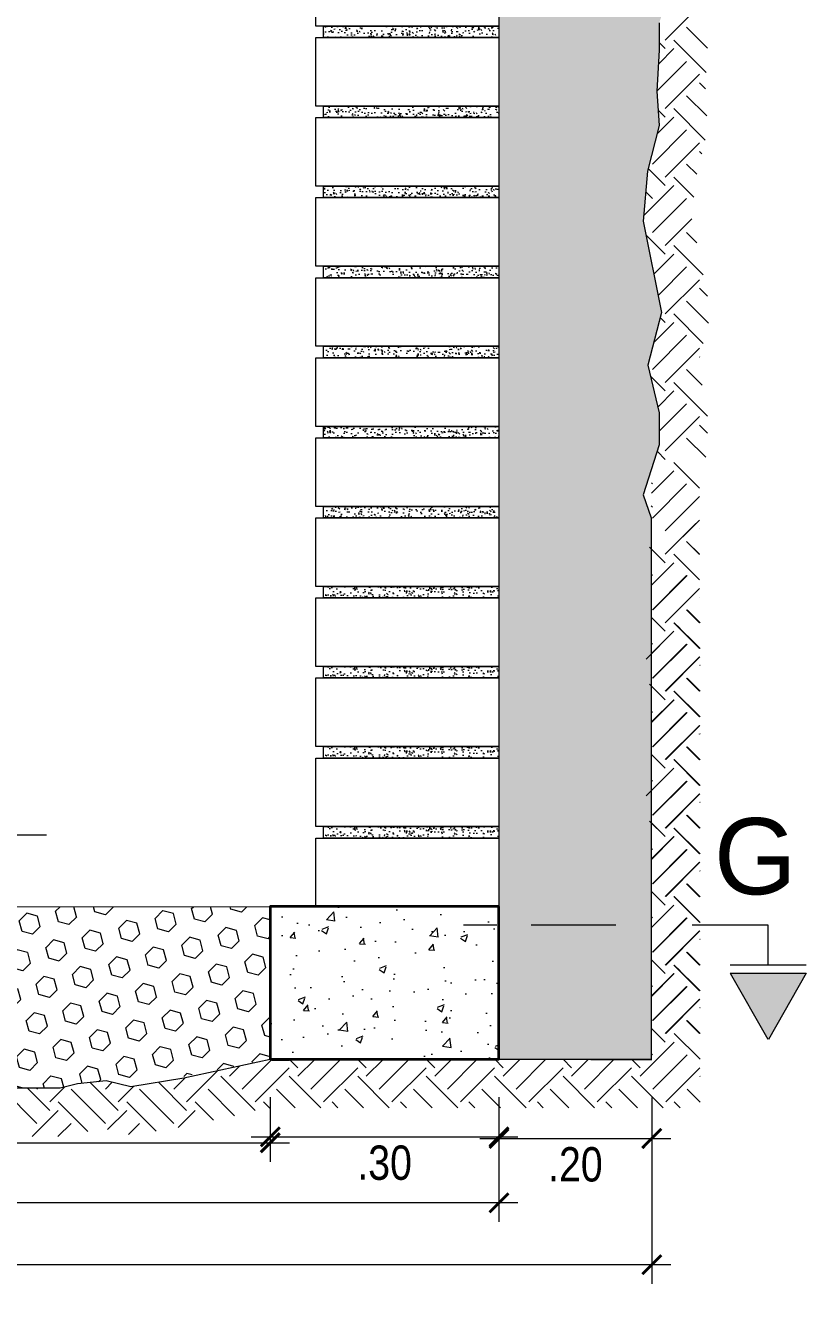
# Model space of a CAD drawing. Header units: metres. Extents: x 0 to 1843, y 1434 to 1492.
# Drawn here: x 1831.513 to 1832.537, y 1471.243 to 1472.932 of the extents above; entities that cross this region are included whole.
import ezdxf
from ezdxf import colors
from ezdxf.entities.mleader import LeaderData, LeaderLine
from ezdxf.enums import TextEntityAlignment as Align
from ezdxf.math import Vec2, Vec3

# ---------------------------------------------------------------- set-up
doc = ezdxf.new("R2010")
doc.units = ezdxf.units.M
doc.header["$LTSCALE"] = 0.005
doc.linetypes.add('ACAD_ISO04W100', pattern=[30.5, 24, -3, 0.5, -3])
for name, color, linetype, lineweight in [('-Achurado', 251, 'Continuous', 5), ('-Acotado', 251, 'Continuous', 5), ('-Corte', 7, 'Continuous', 35), ('-Eje', 1, 'ACAD_ISO04W100', 9), ('-Ladrillo', 34, 'Continuous', 9), ('-Terreno', 26, 'Continuous', 5), ('-Vista', 148, 'Continuous', 9)]:
    doc.layers.add(name, color=color, linetype=linetype, lineweight=lineweight)
doc.styles.add('-Arial', font='arial.ttf')
doc.styles.add('-Arial Narrow', font='ARIALN.TTF')
doc.dimstyles.new('Esc 1_25', dxfattribs={"dimscale": 0.025, "dimtxt": 1.8, "dimasz": 1, "dimexe": 1, "dimexo": 2, "dimgap": 0.45, "dimtad": 2, "dimtih": 1, "dimtoh": 1, "dimzin": 4, "dimdsep": 46, "dimtxsty": '-Arial Narrow', "dimblk": 'ARCHTICK', "dimcen": 1, "dimdle": 1, "dimclrd": 256, "dimclre": 256, "dimclrt": 7, "dimadec": 0, "dimazin": 0, "dimtfac": 1, "dimtix": 1, "dimtmove": 1, "dimatfit": 2, "dimldrblk": 'ARCHTICK', "dimfxl": 1, "dimtolj": 2, "dimlwd": 5, "dimlwe": 0, "dimarcsym": 0})

# ---------------------------------------------------------------- blocks, each defined once
blk = doc.blocks.new('Corte Vertical 1_1000')
at = {"layer": '-Eje'}
blk.add_hatch(color=256, dxfattribs=at).paths.add_polyline_path([(13.34, -3.56), (9.86, -1.565), (9.86, -5.555)])
for p, q in [((9.44, -1.565), (9.44, -5.555)), ((9.44, -3.56), (7.34, -3.56))]:
    blk.add_line(p, q, dxfattribs=at)
blk.add_lwpolyline([(13.34, -3.56), (9.86, -5.555), (9.86, -1.565)], close=True, dxfattribs=at)
for points in [[(7.34, -3.56), (7.34, -16.05)], [(7.34, -14.245), (7.34, -16)], [(7.34, -17.805), (7.34, -19.56)]]:
    blk.add_lwpolyline(points, dxfattribs=at)
at = {"layer": '-Eje', "style": '-Arial'}
blk.add_attdef('A', text='', height=4, dxfattribs=at).set_placement((3.713, -4.237), align=Align.MIDDLE)
blk = doc.blocks.new('*U446')
at = {"layer": '-Achurado', "ltscale": 0.009}
h = blk.add_hatch(dxfattribs=at)
h.set_pattern_fill('AR-CONC', color=256, scale=0.0001, angle=-90)
h.set_pattern_definition([(320, (-3034.088478, 151.044606), (-0.001593908554, -0.0182184669), [0.001905, -0.020955]), (265, (-3034.088478, 151.044606), (0.01910568452, 0.00352434214), [0.001524, -0.01676405842]), (10.4514447, (-3034.088611, 151.043088), (0.01751177519, -0.01469412471), [0.00161900088, -0.01780902446]), (316.1842, (-3034.083398, 151.044606), (-0.0042042328, -0.02710790409), [0.0028575, -0.0314325]), (6.6355576, (-3034.083748, 151.042347), (0.02474261246, -0.0237404134), [0.00242850231, -0.02671356082]), (261.1841512, (-3034.083398, 151.044606), (0.02474261246, -0.0237404134), [0.0022859967, -0.0251459732]), (291, (-3034.084668, 151.042066), (-0.01022651982, -0.01516143913), [0.001905, -0.020955]), (236, (-3034.084668, 151.042066), (0.01841879661, -0.00618020283), [0.001524, -0.016764]), (341.451445, (-3034.08552, 151.040803), (0.00819227689, -0.02134164193), [0.00161900088, -0.01780899376]), (307.5, (-3034.088478, 151.044606), (0.008455503887, -0.000308860325), [0, -0.0165608, 0, -0.017018, 0, -0.0168275]), (277.5, (-3034.088478, 151.044606), (0.010018057482, -0.00668196625), [0, -0.0097028, 0, -0.0161798, 0, -0.0064135]), (237.5, (-3034.088478, 151.05027), (-0.0005728744, -0.013559059517), [0, -0.00635, 0, -0.019812, 0, -0.026289]), (227.5, (-3034.088478, 151.05281), (0.002542649103, -0.01481291814), [0, -0.008255, 0, -0.0131572, 0, -0.018669])])
h.paths.add_polyline_path([(0.12, -0.0375), (0.12, -0.0525), (-0.11, -0.0525), (-0.11, -0.0375)])
at = {"layer": '-Ladrillo', "lineweight": 5}
for points in [[(-0.12, -0.0375), (-0.12, 0.0525), (0.12, 0.0525), (0.12, -0.0375)], [(0.12, -0.0375), (0.12, -0.0525), (-0.11, -0.0525), (-0.11, -0.0375)]]:
    blk.add_lwpolyline(points, close=True, dxfattribs=at)
blk = doc.blocks.new('*U447')
at = {"layer": '-Acotado', "color": 0, "linetype": 'ByBlock', "lineweight": -2, "transparency": 16777216}
for p in [(0, 0.63), (0, 0.525), (0, 0.42), (0, 0.315), (0, 0.21), (0, 0.105), (0, 0)]:
    blk.add_blockref('*U446', p, dxfattribs=at)
blk = doc.blocks.new('_ClosedBlank')
at = {"color": 0, "linetype": 'ByBlock', "lineweight": -2}
for p, q in [((-1, 0.167), (0, 0)), ((-1, 0.167), (-1, -0.167)), ((0, 0), (-1, -0.167))]:
    blk.add_line(p, q, dxfattribs=at)
blk = doc.blocks.new('_ArchTick')
at = {"color": 0, "linetype": 'ByBlock', "const_width": 0.15}
blk.add_lwpolyline([(-0.5, -0.5), (0.5, 0.5)], dxfattribs=at)
blk = doc.blocks.new('*D472')
at = {"layer": '-Acotado', "lineweight": 0, "transparency": 16777216}
for p, q in [((1830.4541, 1471.5265), (1830.4541, 1471.3633)), ((1832.1341, 1471.5267), (1832.1341, 1471.3633))]:
    blk.add_line(p, q, dxfattribs=at)
at = {"layer": '-Acotado', "lineweight": 5, "transparency": 16777216}
blk.add_line((1832.1591, 1471.3883), (1830.4291, 1471.3883), dxfattribs=at)
at = {"layer": 'Defpoints', "color": 0, "transparency": 16777216}
for p in [(1830.4541, 1471.5765), (1832.1341, 1471.5767), (1830.4541, 1471.3883)]:
    blk.add_point(p, dxfattribs=at)
at = {"layer": '-Acotado', "lineweight": 5, "transparency": 16777216, "xscale": 0.025, "yscale": 0.025, "zscale": 0.025, "rotation": 180}
blk.add_blockref('_ArchTick', (1830.4541, 1471.3883), dxfattribs=at)
at = {"layer": '-Acotado', "lineweight": 5, "transparency": 16777216, "xscale": 0.025, "yscale": 0.025, "zscale": 0.025}
blk.add_blockref('_ArchTick', (1832.1341, 1471.3883), dxfattribs=at)
at = {"layer": '-Acotado', "color": 7, "transparency": 16777216, "insert": (1831.2941, 1471.3541), "char_height": 0.045, "attachment_point": 5, "style": '-Arial Narrow'}
blk.add_mtext('\\A2;1.68', dxfattribs=at)
blk = doc.blocks.new('*D474')
at = {"layer": '-Acotado', "lineweight": 0, "transparency": 16777216}
for p, q in [((1831.8341, 1471.5267), (1831.8341, 1471.4498)), ((1832.1341, 1471.5267), (1832.1341, 1471.4498))]:
    blk.add_line(p, q, dxfattribs=at)
at = {"layer": '-Acotado', "lineweight": 5, "transparency": 16777216}
blk.add_line((1831.8091, 1471.4748), (1832.1591, 1471.4748), dxfattribs=at)
at = {"layer": 'Defpoints', "color": 0, "transparency": 16777216}
for p in [(1831.8341, 1471.5767), (1832.1341, 1471.5767), (1832.1341, 1471.4748)]:
    blk.add_point(p, dxfattribs=at)
at = {"layer": '-Acotado', "lineweight": 5, "transparency": 16777216, "xscale": 0.025, "yscale": 0.025, "zscale": 0.025, "rotation": 180}
blk.add_blockref('_ArchTick', (1831.8341, 1471.4748), dxfattribs=at)
at = {"layer": '-Acotado', "lineweight": 5, "transparency": 16777216, "xscale": 0.025, "yscale": 0.025, "zscale": 0.025}
blk.add_blockref('_ArchTick', (1832.1341, 1471.4748), dxfattribs=at)
at = {"layer": '-Acotado', "color": 7, "transparency": 16777216, "insert": (1831.9841, 1471.4406), "char_height": 0.045, "attachment_point": 5, "style": '-Arial Narrow'}
blk.add_mtext('\\A2;.30', dxfattribs=at)
blk = doc.blocks.new('*D484')
at = {"layer": '-Acotado', "lineweight": 0, "transparency": 16777216}
for p, q in [((1832.1341, 1471.5267), (1832.1341, 1471.4476)), ((1832.3347, 1471.5263), (1832.3347, 1471.4476))]:
    blk.add_line(p, q, dxfattribs=at)
at = {"layer": '-Acotado', "lineweight": 5, "transparency": 16777216}
blk.add_line((1832.1091, 1471.4726), (1832.3597, 1471.4726), dxfattribs=at)
at = {"layer": 'Defpoints', "color": 0, "transparency": 16777216}
for p in [(1832.1341, 1471.5767), (1832.3347, 1471.5763), (1832.3347, 1471.4726)]:
    blk.add_point(p, dxfattribs=at)
at = {"layer": '-Acotado', "lineweight": 5, "transparency": 16777216, "xscale": 0.025, "yscale": 0.025, "zscale": 0.025, "rotation": 180}
blk.add_blockref('_ArchTick', (1832.1341, 1471.4726), dxfattribs=at)
at = {"layer": '-Acotado', "lineweight": 5, "transparency": 16777216, "xscale": 0.025, "yscale": 0.025, "zscale": 0.025}
blk.add_blockref('_ArchTick', (1832.3347, 1471.4726), dxfattribs=at)
at = {"layer": '-Acotado', "color": 7, "transparency": 16777216, "insert": (1832.2344, 1471.4384), "char_height": 0.045, "attachment_point": 5, "style": '-Arial Narrow'}
blk.add_mtext('\\A2;.20', dxfattribs=at)
blk = doc.blocks.new('*D485')
at = {"layer": '-Acotado', "lineweight": 0, "transparency": 16777216}
for p, q in [((1830.7541, 1471.5263), (1830.7541, 1471.4421)), ((1831.8341, 1471.5267), (1831.8341, 1471.4421))]:
    blk.add_line(p, q, dxfattribs=at)
at = {"layer": '-Acotado', "lineweight": 5, "transparency": 16777216}
blk.add_line((1830.7291, 1471.4671), (1831.8591, 1471.4671), dxfattribs=at)
at = {"layer": 'Defpoints', "color": 0, "transparency": 16777216}
for p in [(1830.7541, 1471.5763), (1831.8341, 1471.5767), (1831.8341, 1471.4671)]:
    blk.add_point(p, dxfattribs=at)
at = {"layer": '-Acotado', "lineweight": 5, "transparency": 16777216, "xscale": 0.025, "yscale": 0.025, "zscale": 0.025, "rotation": 180}
blk.add_blockref('_ArchTick', (1830.7541, 1471.4671), dxfattribs=at)
at = {"layer": '-Acotado', "lineweight": 5, "transparency": 16777216, "xscale": 0.025, "yscale": 0.025, "zscale": 0.025}
blk.add_blockref('_ArchTick', (1831.8341, 1471.4671), dxfattribs=at)
at = {"layer": '-Acotado', "color": 7, "transparency": 16777216, "insert": (1831.2941, 1471.4328), "char_height": 0.045, "attachment_point": 5, "style": '-Arial Narrow'}
blk.add_mtext('\\A2;1.08', dxfattribs=at)
blk = doc.blocks.new('*D491')
at = {"layer": '-Acotado', "lineweight": 0, "transparency": 16777216}
for p, q in [((1830.2541, 1471.5263), (1830.2541, 1471.2821)), ((1832.3347, 1471.5263), (1832.3347, 1471.2821))]:
    blk.add_line(p, q, dxfattribs=at)
at = {"layer": '-Acotado', "lineweight": 5, "transparency": 16777216}
blk.add_line((1832.3597, 1471.3071), (1830.2291, 1471.3071), dxfattribs=at)
at = {"layer": 'Defpoints', "color": 0, "transparency": 16777216}
for p in [(1830.2541, 1471.5763), (1832.3347, 1471.5763), (1830.2541, 1471.3071)]:
    blk.add_point(p, dxfattribs=at)
at = {"layer": '-Acotado', "lineweight": 5, "transparency": 16777216, "xscale": 0.025, "yscale": 0.025, "zscale": 0.025, "rotation": 180}
blk.add_blockref('_ArchTick', (1830.2541, 1471.3071), dxfattribs=at)
at = {"layer": '-Acotado', "lineweight": 5, "transparency": 16777216, "xscale": 0.025, "yscale": 0.025, "zscale": 0.025}
blk.add_blockref('_ArchTick', (1832.3347, 1471.3071), dxfattribs=at)
at = {"layer": '-Acotado', "color": 7, "transparency": 16777216, "insert": (1831.2944, 1471.2729), "char_height": 0.045, "attachment_point": 5, "style": '-Arial Narrow'}
blk.add_mtext('\\A2;2.08', dxfattribs=at)

msp = doc.modelspace()

# ---------------------------------------------------------------- hatches: boundary and pattern name
at = {"layer": '-Achurado', "ltscale": 0.009}
h = msp.add_hatch(dxfattribs=at)
h.set_pattern_fill('HEX', color=256, scale=0.0025, angle=45)
h.set_pattern_definition([(45, (216.803959, 0.60032), (-0.00972141242, 0.00972141242), [0.0079375, -0.015875]), (165, (216.803959, 0.60032), (-0.00355828391, -0.013279696325), [0.0079375, -0.015875]), (105, (216.809571, 0.605932), (-0.013279696325, -0.00355828391), [0.0079375, -0.015875])])
h.paths.add_polyline_path([(1832.35341, 1473.33998), (1832.34444, 1473.4147), (1832.35032, 1473.53824), (1832.35331, 1473.60698), (1832.32938, 1473.65779), (1832.33835, 1473.7086), (1832.34134, 1473.75941), (1832.32638, 1473.81022), (1832.34134, 1473.8939), (1832.3353, 1474.03679), (1832.34583, 1474.09757), (1832.33407, 1474.17669), (1832.13407, 1474.17669), (1832.13407, 1474.08669), (1832.13407, 1474.07169), (1832.13407, 1473.98169), (1832.13407, 1473.96669), (1832.13407, 1473.87669), (1832.13407, 1473.86169), (1832.13407, 1473.77169), (1832.13407, 1473.75669), (1832.13407, 1473.66669), (1832.13407, 1473.65169), (1832.13407, 1473.56169), (1832.13407, 1473.54669), (1832.13407, 1473.45669), (1832.13407, 1473.44169), (1832.13407, 1473.35169), (1832.13407, 1473.33669), (1832.13407, 1473.24669), (1832.13407, 1473.23169), (1832.13407, 1473.14169), (1832.13407, 1473.12669), (1832.13407, 1473.03669), (1832.13407, 1473.02169), (1832.13407, 1472.93169), (1832.13407, 1472.91669), (1832.13407, 1472.82669), (1832.13407, 1472.81169), (1832.13407, 1472.72169), (1832.13407, 1472.70669), (1832.13407, 1472.61669), (1832.13407, 1472.60169), (1832.13407, 1472.51169), (1832.13407, 1472.49669), (1832.13407, 1472.40669), (1832.13407, 1472.39169), (1832.13407, 1472.30169), (1832.13407, 1471.57669), (1832.3347, 1471.57631), (1832.33407, 1472.28669), (1832.32364, 1472.31677), (1832.34458, 1472.38252), (1832.34458, 1472.42437), (1832.32962, 1472.48713), (1832.34757, 1472.55587), (1832.32356, 1472.67585), (1832.32954, 1472.7416), (1832.3445, 1472.80137), (1832.34151, 1472.8462), (1832.3445, 1472.9), (1832.3445, 1472.93586), (1832.36544, 1473.0046), (1832.3594, 1473.11284), (1832.33547, 1473.17859), (1832.33248, 1473.23836)])
h = msp.add_hatch(dxfattribs=at)
h.set_pattern_fill('AR-CONC', color=256, scale=0.0001, angle=-90)
h.set_pattern_definition([(320, (-1202.074412, 1623.278796), (-0.001593908554, -0.0182184669), [0.001905, -0.020955]), (265, (-1202.074412, 1623.278796), (0.01910568452, 0.00352434214), [0.001524, -0.01676405842]), (10.4514447, (-1202.074545, 1623.277278), (0.01751177519, -0.01469412471), [0.00161900088, -0.01780902446]), (316.1842, (-1202.069332, 1623.278796), (-0.0042042328, -0.02710790409), [0.0028575, -0.0314325]), (6.6355576, (-1202.069682, 1623.276537), (0.02474261246, -0.0237404134), [0.00242850231, -0.02671356082]), (261.1841512, (-1202.069332, 1623.278796), (0.02474261246, -0.0237404134), [0.0022859967, -0.0251459732]), (291, (-1202.070602, 1623.276256), (-0.01022651982, -0.01516143913), [0.001905, -0.020955]), (236, (-1202.070602, 1623.276256), (0.01841879661, -0.00618020283), [0.001524, -0.016764]), (341.451445, (-1202.071454, 1623.274993), (0.00819227689, -0.02134164193), [0.00161900088, -0.01780899376]), (307.5, (-1202.074412, 1623.278796), (0.008455503887, -0.000308860325), [0, -0.0165608, 0, -0.017018, 0, -0.0168275]), (277.5, (-1202.074412, 1623.278796), (0.010018057482, -0.00668196625), [0, -0.0097028, 0, -0.0161798, 0, -0.0064135]), (237.5, (-1202.074412, 1623.2844604), (-0.0005728744, -0.013559059517), [0, -0.00635, 0, -0.019812, 0, -0.026289]), (227.5, (-1202.074412, 1623.287), (0.002542649103, -0.01481291814), [0, -0.008255, 0, -0.0131572, 0, -0.018669])])
h.paths.add_polyline_path([(1832.13407, 1472.19669), (1832.13407, 1472.18169), (1831.90407, 1472.18169), (1831.90407, 1472.19669)])
h = msp.add_hatch(dxfattribs=at)
h.set_pattern_fill('AR-CONC', color=256, scale=0.0001, angle=-90)
h.set_pattern_definition([(320, (-1202.074412, 1623.173796), (-0.001593908554, -0.0182184669), [0.001905, -0.020955]), (265, (-1202.074412, 1623.173796), (0.01910568452, 0.00352434214), [0.001524, -0.01676405842]), (10.4514447, (-1202.074545, 1623.172278), (0.01751177519, -0.01469412471), [0.00161900088, -0.01780902446]), (316.1842, (-1202.069332, 1623.173796), (-0.0042042328, -0.02710790409), [0.0028575, -0.0314325]), (6.6355576, (-1202.069682, 1623.171537), (0.02474261246, -0.0237404134), [0.00242850231, -0.02671356082]), (261.1841512, (-1202.069332, 1623.173796), (0.02474261246, -0.0237404134), [0.0022859967, -0.0251459732]), (291, (-1202.070602, 1623.171256), (-0.01022651982, -0.01516143913), [0.001905, -0.020955]), (236, (-1202.070602, 1623.171256), (0.01841879661, -0.00618020283), [0.001524, -0.016764]), (341.451445, (-1202.071454, 1623.169993), (0.00819227689, -0.02134164193), [0.00161900088, -0.01780899376]), (307.5, (-1202.074412, 1623.173796), (0.008455503887, -0.000308860325), [0, -0.0165608, 0, -0.017018, 0, -0.0168275]), (277.5, (-1202.074412, 1623.173796), (0.010018057482, -0.00668196625), [0, -0.0097028, 0, -0.0161798, 0, -0.0064135]), (237.5, (-1202.074412, 1623.1794604), (-0.0005728744, -0.013559059517), [0, -0.00635, 0, -0.019812, 0, -0.026289]), (227.5, (-1202.074412, 1623.182), (0.002542649103, -0.01481291814), [0, -0.008255, 0, -0.0131572, 0, -0.018669])])
h.paths.add_polyline_path([(1832.13407, 1472.09169), (1832.13407, 1472.07669), (1831.90407, 1472.07669), (1831.90407, 1472.09169)])
h = msp.add_hatch(dxfattribs=at)
h.set_pattern_fill('AR-CONC', color=256, scale=0.0001, angle=-90)
h.set_pattern_definition([(320, (-1202.074412, 1623.068796), (-0.001593908554, -0.0182184669), [0.001905, -0.020955]), (265, (-1202.074412, 1623.068796), (0.01910568452, 0.00352434214), [0.001524, -0.01676405842]), (10.4514447, (-1202.074545, 1623.067278), (0.01751177519, -0.01469412471), [0.00161900088, -0.01780902446]), (316.1842, (-1202.069332, 1623.068796), (-0.0042042328, -0.02710790409), [0.0028575, -0.0314325]), (6.6355576, (-1202.069682, 1623.066537), (0.02474261246, -0.0237404134), [0.00242850231, -0.02671356082]), (261.1841512, (-1202.069332, 1623.068796), (0.02474261246, -0.0237404134), [0.0022859967, -0.0251459732]), (291, (-1202.070602, 1623.066256), (-0.01022651982, -0.01516143913), [0.001905, -0.020955]), (236, (-1202.070602, 1623.066256), (0.01841879661, -0.00618020283), [0.001524, -0.016764]), (341.451445, (-1202.071454, 1623.064993), (0.00819227689, -0.02134164193), [0.00161900088, -0.01780899376]), (307.5, (-1202.074412, 1623.068796), (0.008455503887, -0.000308860325), [0, -0.0165608, 0, -0.017018, 0, -0.0168275]), (277.5, (-1202.074412, 1623.068796), (0.010018057482, -0.00668196625), [0, -0.0097028, 0, -0.0161798, 0, -0.0064135]), (237.5, (-1202.074412, 1623.0744604), (-0.0005728744, -0.013559059517), [0, -0.00635, 0, -0.019812, 0, -0.026289]), (227.5, (-1202.074412, 1623.077), (0.002542649103, -0.01481291814), [0, -0.008255, 0, -0.0131572, 0, -0.018669])])
h.paths.add_polyline_path([(1832.13407, 1471.98669), (1832.13407, 1471.97169), (1831.90407, 1471.97169), (1831.90407, 1471.98669)])
h = msp.add_hatch(dxfattribs=at)
h.set_pattern_fill('AR-CONC', color=256, scale=0.0001, angle=-90)
h.set_pattern_definition([(320, (-1202.074412, 1622.963796), (-0.001593908554, -0.0182184669), [0.001905, -0.020955]), (265, (-1202.074412, 1622.963796), (0.01910568452, 0.00352434214), [0.001524, -0.01676405842]), (10.4514447, (-1202.074545, 1622.962278), (0.01751177519, -0.01469412471), [0.00161900088, -0.01780902446]), (316.1842, (-1202.069332, 1622.963796), (-0.0042042328, -0.02710790409), [0.0028575, -0.0314325]), (6.6355576, (-1202.069682, 1622.961537), (0.02474261246, -0.0237404134), [0.00242850231, -0.02671356082]), (261.1841512, (-1202.069332, 1622.963796), (0.02474261246, -0.0237404134), [0.0022859967, -0.0251459732]), (291, (-1202.070602, 1622.961256), (-0.01022651982, -0.01516143913), [0.001905, -0.020955]), (236, (-1202.070602, 1622.961256), (0.01841879661, -0.00618020283), [0.001524, -0.016764]), (341.451445, (-1202.071454, 1622.959993), (0.00819227689, -0.02134164193), [0.00161900088, -0.01780899376]), (307.5, (-1202.074412, 1622.963796), (0.008455503887, -0.000308860325), [0, -0.0165608, 0, -0.017018, 0, -0.0168275]), (277.5, (-1202.074412, 1622.963796), (0.010018057482, -0.00668196625), [0, -0.0097028, 0, -0.0161798, 0, -0.0064135]), (237.5, (-1202.074412, 1622.9694604), (-0.0005728744, -0.013559059517), [0, -0.00635, 0, -0.019812, 0, -0.026289]), (227.5, (-1202.074412, 1622.972), (0.002542649103, -0.01481291814), [0, -0.008255, 0, -0.0131572, 0, -0.018669])])
h.paths.add_polyline_path([(1832.13407, 1471.88169), (1832.13407, 1471.86669), (1831.90407, 1471.86669), (1831.90407, 1471.88169)])
h = msp.add_hatch(dxfattribs=at)
h.set_pattern_fill('HEX', color=256, scale=0.0045, angle=45)
h.set_pattern_definition([(45, (216.523959, 0.19532), (-0.01749854235, 0.01749854235), [0.0142875, -0.028575]), (165, (216.523959, 0.19532), (-0.00640491103, -0.02390345339), [0.0142875, -0.028575]), (105, (216.534061, 0.205423), (-0.02390345339, -0.00640491103), [0.0142875, -0.028575])])
h.paths.add_polyline_path([(1831.15321, 1471.5385), (1831.18882, 1471.5386), (1831.22186, 1471.5386), (1831.27849, 1471.5386), (1831.55849, 1471.5386), (1831.58114, 1471.54426), (1831.6189, 1471.54803), (1831.65504, 1471.54106), (1831.83407, 1471.57631), (1831.83407, 1471.77651), (1830.75407, 1471.77651), (1830.75407, 1471.57631), (1830.86729, 1471.5516), (1830.93714, 1471.54049), (1830.96923, 1471.54803), (1831.00699, 1471.54426), (1831.02964, 1471.5386), (1831.05041, 1471.5386), (1831.08628, 1471.5384), (1831.15149, 1471.5383)])
at = {"layer": '-Achurado'}
h = msp.add_hatch(dxfattribs=at)
h.set_pattern_fill('AR-CONC', color=256, scale=0.0005)
h.set_pattern_definition([(50, (269.431246, -20.547074), (0.0910923345, -0.0079695428), [0.009525, -0.104775]), (355, (269.43125, -20.54707), (-0.0176217107, 0.0955284226), [0.00762, -0.083820292]), (100.4514447, (269.43884, -20.54774), (0.0734706235, 0.087558876), [0.0080950044, -0.0890451223]), (46.1842, (269.43125, -20.52167), (0.1355395204, -0.021021164), [0.0142875, -0.1571625]), (96.6355576, (269.44254, -20.52343), (0.118702067, 0.123713062), [0.012142512, -0.133567804]), (351.184151, (269.43125, -20.52167), (0.118702067, 0.123713062), [0.0114299835, -0.125729866]), (21, (269.443946, -20.528024), (0.0758071956, -0.051132599), [0.009525, -0.104775]), (326, (269.44395, -20.52802), (0.030901014, 0.092093983), [0.00762, -0.08382]), (71.451445, (269.45026, -20.532285), (0.1067082096, 0.0409613844), [0.0080950044, -0.0890449688]), (37.5, (269.431246, -20.547074), (0.00154430163, 0.04227751944), [0, -0.082804, 0, -0.08509, 0, -0.0841375]), (7.5, (269.431246, -20.547074), (0.0334098313, 0.0500902874), [0, -0.048514, 0, -0.080899, 0, -0.0320675]), (327.5, (269.402925, -20.547074), (0.0677952976, -0.002864372), [0, -0.03175, 0, -0.09906, 0, -0.131445]), (317.5, (269.390225, -20.547074), (0.0740645907, 0.0127132455), [0, -0.041275, 0, -0.065786, 0, -0.093345])])
h.paths.add_polyline_path([(1831.83407, 1471.77651), (1832.13407, 1471.77651), (1832.13407, 1471.57651), (1831.83407, 1471.57651)])

# ---------------------------------------------------------------- linework, layer by layer
at = {"layer": '-Corte'}
msp.add_lwpolyline([(1832.13407, 1471.77669), (1831.83407, 1471.77669), (1831.83407, 1471.57669), (1832.13407, 1471.57669)], close=True, dxfattribs=at)
msp.add_lwpolyline([(1831.83622, 1471.57631), (1831.8594, 1471.57631)], dxfattribs=at)
at = {"layer": '-Ladrillo', "lineweight": 5}
for points in [[(1831.89407, 1472.19669), (1831.89407, 1472.28669), (1832.13407, 1472.28669), (1832.13407, 1472.19669)], [(1832.13407, 1472.19669), (1832.13407, 1472.18169), (1831.90407, 1472.18169), (1831.90407, 1472.19669)], [(1831.89407, 1472.09169), (1831.89407, 1472.18169), (1832.13407, 1472.18169), (1832.13407, 1472.09169)], [(1832.13407, 1472.09169), (1832.13407, 1472.07669), (1831.90407, 1472.07669), (1831.90407, 1472.09169)], [(1831.89407, 1471.98669), (1831.89407, 1472.07669), (1832.13407, 1472.07669), (1832.13407, 1471.98669)], [(1832.13407, 1471.98669), (1832.13407, 1471.97169), (1831.90407, 1471.97169), (1831.90407, 1471.98669)], [(1831.89407, 1471.88169), (1831.89407, 1471.97169), (1832.13407, 1471.97169), (1832.13407, 1471.88169)], [(1832.13407, 1471.88169), (1832.13407, 1471.86669), (1831.90407, 1471.86669), (1831.90407, 1471.88169)], [(1831.89407, 1471.77669), (1831.89407, 1471.86669), (1832.13407, 1471.86669), (1832.13407, 1471.77669)]]:
    msp.add_lwpolyline(points, close=True, dxfattribs=at)
at = {"layer": '-Terreno', "linetype": 'Continuous'}
for p, q in [((1832.35231, 1472.91338), (1832.39721, 1472.95828)), ((1832.40767, 1472.90292), (1832.38037, 1472.93022)), ((1832.34379, 1472.88241), (1832.36354, 1472.90215)), ((1832.35231, 1472.90215), (1832.34477, 1472.90969)), ((1832.40614, 1472.87078), (1832.36354, 1472.91338)), ((1832.34181, 1472.84675), (1832.38037, 1472.88532)), ((1832.35231, 1472.82358), (1832.39721, 1472.86848)), ((1832.40495, 1472.84951), (1832.39721, 1472.85725)), ((1832.40698, 1472.81381), (1832.38037, 1472.84041)), ((1832.35231, 1472.81235), (1832.34346, 1472.82121)), ((1832.40482, 1472.7823), (1832.36354, 1472.82358)), ((1832.34215, 1472.79097), (1832.36354, 1472.81235)), ((1832.33547, 1472.75061), (1832.38037, 1472.79551)), ((1832.35231, 1472.73377), (1832.39721, 1472.77867)), ((1832.40032, 1472.76434), (1832.39721, 1472.76745)), ((1832.39358, 1472.7374), (1832.38037, 1472.75061)), ((1832.35231, 1472.72255), (1832.33049, 1472.74437)), ((1832.38986, 1472.70745), (1832.36354, 1472.73377)), ((1832.32453, 1472.68354), (1832.36354, 1472.72255)), ((1832.33547, 1472.70571), (1832.32729, 1472.71389)), ((1832.33547, 1472.66081), (1832.38037, 1472.70571)), ((1832.35231, 1472.64397), (1832.38735, 1472.67901)), ((1832.35231, 1472.63275), (1832.32751, 1472.65755)), ((1832.39366, 1472.64753), (1832.38037, 1472.66081)), ((1832.33765, 1472.60686), (1832.36354, 1472.63275)), ((1832.40208, 1472.60543), (1832.36354, 1472.64397)), ((1832.34327, 1472.5788), (1832.38037, 1472.61591)), ((1832.35231, 1472.55417), (1832.39721, 1472.59907)), ((1832.4077, 1472.57736), (1832.39721, 1472.58784)), ((1832.40924, 1472.54214), (1832.38037, 1472.57101)), ((1832.35231, 1472.54294), (1832.34608, 1472.54917)), ((1832.40227, 1472.51543), (1832.36354, 1472.55417)), ((1832.33771, 1472.51711), (1832.36354, 1472.54294)), ((1832.33547, 1472.4812), (1832.38037, 1472.5261)), ((1832.35231, 1472.46437), (1832.39721, 1472.50927)), ((1832.39762, 1472.49763), (1832.39721, 1472.49804)), ((1832.40086, 1472.46072), (1832.38037, 1472.4812)), ((1832.35231, 1472.45314), (1832.33354, 1472.47191)), ((1832.40775, 1472.42016), (1832.36354, 1472.46437)), ((1832.34292, 1472.43253), (1832.36354, 1472.45314)), ((1832.34485, 1472.40078), (1832.38037, 1472.4363)), ((1832.35231, 1472.37456), (1832.39721, 1472.41946)), ((1832.40775, 1472.39771), (1832.39721, 1472.40824)), ((1832.40562, 1472.36615), (1832.38037, 1472.3914)), ((1832.35231, 1472.36334), (1832.342, 1472.37364)), ((1832.33434, 1472.31899), (1832.36354, 1472.34818)), ((1832.39726, 1472.32569), (1832.36354, 1472.35941)), ((1832.33547, 1472.33134), (1832.33434, 1472.33247)), ((1832.33547, 1472.28644), (1832.38037, 1472.33134)), ((1832.35231, 1472.2696), (1832.39721, 1472.3145)), ((1832.33547, 1472.30071), (1832.33387, 1472.30231)), ((1832.33547, 1472.30071), (1832.33434, 1472.30184)), ((1832.33547, 1472.30071), (1832.33434, 1472.30184)), ((1832.35231, 1472.23897), (1832.39721, 1472.28387)), ((1832.35231, 1472.23897), (1832.39721, 1472.28387)), ((1832.35231, 1472.23897), (1832.3925, 1472.27916)), ((1832.39731, 1472.27255), (1832.39721, 1472.27265)), ((1832.39735, 1472.27251), (1832.39721, 1472.27265)), ((1832.35231, 1472.22775), (1832.33182, 1472.24823)), ((1832.35231, 1472.22775), (1832.33434, 1472.24571)), ((1832.35231, 1472.22775), (1832.33434, 1472.24571)), ((1832.39724, 1472.23894), (1832.38037, 1472.25581)), ((1832.39732, 1472.23886), (1832.38037, 1472.25581)), ((1832.39737, 1472.23882), (1832.38037, 1472.25581)), ((1832.33434, 1472.19855), (1832.36354, 1472.22775)), ((1832.33434, 1472.19855), (1832.36354, 1472.22775)), ((1832.39726, 1472.20525), (1832.36354, 1472.23897)), ((1832.33547, 1472.21091), (1832.33434, 1472.21204)), ((1832.33547, 1472.21091), (1832.33434, 1472.21204)), ((1832.33547, 1472.21091), (1832.33434, 1472.21204)), ((1832.33547, 1472.21091), (1832.33434, 1472.21204)), ((1832.33547, 1472.16601), (1832.38037, 1472.21091)), ((1832.33547, 1472.16601), (1832.38037, 1472.21091)), ((1832.33611, 1472.16601), (1832.38101, 1472.21091)), ((1832.33611, 1472.16601), (1832.38101, 1472.21091)), ((1832.35231, 1472.14917), (1832.39721, 1472.19407)), ((1832.39727, 1472.18279), (1832.39721, 1472.18284)), ((1832.39731, 1472.18275), (1832.39721, 1472.18284)), ((1832.39728, 1472.1491), (1832.38037, 1472.16601)), ((1832.39732, 1472.14906), (1832.38037, 1472.16601)), ((1832.39728, 1472.1491), (1832.38037, 1472.16601)), ((1832.39732, 1472.14906), (1832.38037, 1472.16601)), ((1832.39737, 1472.14901), (1832.38037, 1472.16601)), ((1832.39804, 1472.14897), (1832.38101, 1472.16601)), ((1832.39804, 1472.14897), (1832.38101, 1472.16601)), ((1832.35231, 1472.13794), (1832.33434, 1472.15591)), ((1832.35231, 1472.13794), (1832.33434, 1472.15591)), ((1832.35231, 1472.13794), (1832.33434, 1472.15591)), ((1832.35231, 1472.13794), (1832.33434, 1472.15591)), ((1832.35231, 1472.13794), (1832.33434, 1472.15591)), ((1832.39749, 1472.11522), (1832.36354, 1472.14917)), ((1832.3973, 1472.11541), (1832.36354, 1472.14917)), ((1832.39734, 1472.11536), (1832.36354, 1472.14917)), ((1832.3973, 1472.11541), (1832.36354, 1472.14917)), ((1832.39734, 1472.11536), (1832.36354, 1472.14917)), ((1832.39802, 1472.11532), (1832.36417, 1472.14917)), ((1832.39802, 1472.11532), (1832.36417, 1472.14917)), ((1832.37198, 1472.14136), (1832.36417, 1472.14917)), ((1832.37198, 1472.14136), (1832.36417, 1472.14917)), ((1832.32713, 1472.10153), (1832.36354, 1472.13794)), ((1832.33434, 1472.10875), (1832.36354, 1472.13794)), ((1832.33434, 1472.10875), (1832.36354, 1472.13794)), ((1832.33434, 1472.10875), (1832.36354, 1472.13794)), ((1832.33434, 1472.10875), (1832.36354, 1472.13794)), ((1832.33547, 1472.1211), (1832.33387, 1472.12271)), ((1832.33547, 1472.1211), (1832.33434, 1472.12224)), ((1832.33547, 1472.1211), (1832.33434, 1472.12224)), ((1832.33547, 1472.1211), (1832.33434, 1472.12224)), ((1832.33547, 1472.1211), (1832.33434, 1472.12224)), ((1832.33547, 1472.1211), (1832.33434, 1472.12224)), ((1832.33547, 1472.1211), (1832.33434, 1472.12224)), ((1832.33547, 1472.0762), (1832.38037, 1472.1211)), ((1832.33547, 1472.0762), (1832.38037, 1472.1211)), ((1832.33547, 1472.0762), (1832.38037, 1472.1211)), ((1832.33547, 1472.0762), (1832.38037, 1472.1211)), ((1832.33547, 1472.0762), (1832.38037, 1472.1211)), ((1832.33611, 1472.0762), (1832.38101, 1472.1211)), ((1832.33611, 1472.0762), (1832.38101, 1472.1211)), ((1832.35231, 1472.05937), (1832.39721, 1472.10427)), ((1832.35231, 1472.05937), (1832.39721, 1472.10427)), ((1832.35231, 1472.05937), (1832.39721, 1472.10427)), ((1832.35231, 1472.05937), (1832.39721, 1472.10427)), ((1832.35231, 1472.05937), (1832.3925, 1472.09956)), ((1832.35295, 1472.05937), (1832.39785, 1472.10427)), ((1832.35295, 1472.05937), (1832.39785, 1472.10427)), ((1832.39731, 1472.09295), (1832.39721, 1472.09304)), ((1832.39735, 1472.0929), (1832.39721, 1472.09304)), ((1832.39731, 1472.09295), (1832.39721, 1472.09304)), ((1832.39735, 1472.0929), (1832.39721, 1472.09304)), ((1832.39803, 1472.09286), (1832.39785, 1472.09304)), ((1832.39803, 1472.09286), (1832.39785, 1472.09304)), ((1832.39724, 1472.05934), (1832.38037, 1472.0762)), ((1832.39732, 1472.05925), (1832.38037, 1472.0762)), ((1832.39737, 1472.05921), (1832.38037, 1472.0762)), ((1832.39732, 1472.05925), (1832.38037, 1472.0762)), ((1832.39737, 1472.05921), (1832.38037, 1472.0762)), ((1832.39804, 1472.05917), (1832.38101, 1472.0762)), ((1832.39804, 1472.05917), (1832.38101, 1472.0762)), ((1832.35231, 1472.04814), (1832.33182, 1472.06863)), ((1832.35231, 1472.04814), (1832.33434, 1472.06611)), ((1832.35231, 1472.04814), (1832.33434, 1472.06611)), ((1832.35231, 1472.04814), (1832.33434, 1472.06611)), ((1832.35231, 1472.04814), (1832.33434, 1472.06611)), ((1832.39726, 1472.02565), (1832.36354, 1472.05937)), ((1832.39734, 1472.02556), (1832.36354, 1472.05937)), ((1832.39802, 1472.02552), (1832.36417, 1472.05937)), ((1832.39802, 1472.02552), (1832.36417, 1472.05937)), ((1832.37198, 1472.05156), (1832.36417, 1472.05937)), ((1832.37198, 1472.05156), (1832.36417, 1472.05937)), ((1832.33374, 1472.0177), (1832.36417, 1472.04814)), ((1832.33434, 1472.01895), (1832.36354, 1472.04814)), ((1832.33434, 1472.01895), (1832.36354, 1472.04814)), ((1832.33434, 1472.01895), (1832.36354, 1472.04814)), ((1832.33547, 1472.0313), (1832.33434, 1472.03243)), ((1832.33547, 1472.0313), (1832.33434, 1472.03243)), ((1832.33547, 1472.0313), (1832.33434, 1472.03243)), ((1832.33547, 1472.0313), (1832.33434, 1472.03243)), ((1832.33547, 1472.0313), (1832.33434, 1472.03243)), ((1832.33547, 1472.0313), (1832.33434, 1472.03243)), ((1832.33547, 1472.0313), (1832.33434, 1472.03243)), ((1832.33547, 1471.9864), (1832.38037, 1472.0313)), ((1832.33547, 1471.9864), (1832.38037, 1472.0313)), ((1832.33547, 1471.9864), (1832.38037, 1472.0313)), ((1832.33611, 1471.9864), (1832.38101, 1472.0313)), ((1832.33611, 1471.9864), (1832.38101, 1472.0313)), ((1832.33611, 1471.9864), (1832.38101, 1472.0313)), ((1832.33611, 1471.9864), (1832.38101, 1472.0313)), ((1832.35231, 1471.96956), (1832.39721, 1472.01446)), ((1832.35231, 1471.96956), (1832.39721, 1472.01446)), ((1832.35295, 1471.96956), (1832.39785, 1472.01446)), ((1832.35295, 1471.96956), (1832.39785, 1472.01446)), ((1832.39727, 1472.00318), (1832.39721, 1472.00324)), ((1832.39731, 1472.00314), (1832.39721, 1472.00324)), ((1832.39727, 1472.00318), (1832.39721, 1472.00324)), ((1832.39731, 1472.00314), (1832.39721, 1472.00324)), ((1832.39735, 1472.0031), (1832.39721, 1472.00324)), ((1832.39803, 1472.00306), (1832.39785, 1472.00324)), ((1832.39803, 1472.00306), (1832.39785, 1472.00324)), ((1832.35231, 1471.95834), (1832.33434, 1471.97631)), ((1832.35231, 1471.95834), (1832.33434, 1471.97631)), ((1832.35231, 1471.95834), (1832.33434, 1471.97631)), ((1832.35231, 1471.95834), (1832.33434, 1471.97631)), ((1832.35231, 1471.95834), (1832.33434, 1471.97631)), ((1832.39728, 1471.96949), (1832.38037, 1471.9864)), ((1832.39732, 1471.96945), (1832.38037, 1471.9864)), ((1832.39728, 1471.96949), (1832.38037, 1471.9864)), ((1832.39732, 1471.96945), (1832.38037, 1471.9864)), ((1832.39737, 1471.96941), (1832.38037, 1471.9864)), ((1832.39804, 1471.96937), (1832.38101, 1471.9864)), ((1832.39804, 1471.96937), (1832.38101, 1471.9864)), ((1832.32713, 1471.92193), (1832.36354, 1471.95834)), ((1832.33434, 1471.92914), (1832.36354, 1471.95834)), ((1832.33434, 1471.92914), (1832.36354, 1471.95834)), ((1832.33434, 1471.92914), (1832.36354, 1471.95834)), ((1832.33434, 1471.92914), (1832.36354, 1471.95834)), ((1832.39749, 1471.93561), (1832.36354, 1471.96956)), ((1832.3973, 1471.9358), (1832.36354, 1471.96956)), ((1832.39734, 1471.93576), (1832.36354, 1471.96956)), ((1832.3973, 1471.9358), (1832.36354, 1471.96956)), ((1832.39734, 1471.93576), (1832.36354, 1471.96956)), ((1832.39802, 1471.93572), (1832.36417, 1471.96956)), ((1832.39802, 1471.93572), (1832.36417, 1471.96956)), ((1832.37198, 1471.96176), (1832.36417, 1471.96956)), ((1832.37198, 1471.96176), (1832.36417, 1471.96956)), ((1832.33547, 1471.9415), (1832.33387, 1471.9431)), ((1832.33547, 1471.9415), (1832.33434, 1471.94263)), ((1832.33547, 1471.9415), (1832.33434, 1471.94263)), ((1832.33547, 1471.9415), (1832.33434, 1471.94263)), ((1832.33547, 1471.9415), (1832.33434, 1471.94263)), ((1832.33547, 1471.9415), (1832.33434, 1471.94263)), ((1832.33547, 1471.9415), (1832.33434, 1471.94263)), ((1832.33547, 1471.8966), (1832.38037, 1471.9415)), ((1832.33547, 1471.8966), (1832.38037, 1471.9415)), ((1832.33547, 1471.8966), (1832.38037, 1471.9415)), ((1832.33547, 1471.8966), (1832.38037, 1471.9415)), ((1832.33547, 1471.8966), (1832.38037, 1471.9415)), ((1832.33611, 1471.8966), (1832.38101, 1471.9415)), ((1832.33611, 1471.8966), (1832.38101, 1471.9415)), ((1832.35231, 1471.87976), (1832.39721, 1471.92466)), ((1832.35231, 1471.87976), (1832.39721, 1471.92466)), ((1832.35231, 1471.87976), (1832.39721, 1471.92466)), ((1832.35231, 1471.87976), (1832.39721, 1471.92466)), ((1832.35295, 1471.87976), (1832.39785, 1471.92466)), ((1832.35295, 1471.87976), (1832.39785, 1471.92466)), ((1832.35231, 1471.87976), (1832.3925, 1471.91995)), ((1832.39731, 1471.91334), (1832.39721, 1471.91344)), ((1832.39735, 1471.9133), (1832.39721, 1471.91344)), ((1832.39731, 1471.91334), (1832.39721, 1471.91344)), ((1832.39735, 1471.9133), (1832.39721, 1471.91344)), ((1832.39803, 1471.91326), (1832.39785, 1471.91344)), ((1832.39803, 1471.91326), (1832.39785, 1471.91344)), ((1832.35231, 1471.86854), (1832.33182, 1471.88902)), ((1832.39724, 1471.87973), (1832.38037, 1471.8966)), ((1832.39732, 1471.87965), (1832.38037, 1471.8966)), ((1832.39737, 1471.87961), (1832.38037, 1471.8966)), ((1832.39732, 1471.87965), (1832.38037, 1471.8966)), ((1832.39737, 1471.87961), (1832.38037, 1471.8966)), ((1832.39804, 1471.87957), (1832.38101, 1471.8966)), ((1832.39804, 1471.87957), (1832.38101, 1471.8966)), ((1832.35231, 1471.86854), (1832.33434, 1471.8865)), ((1832.35231, 1471.86854), (1832.33434, 1471.8865)), ((1832.35231, 1471.86854), (1832.33434, 1471.8865)), ((1832.35231, 1471.86854), (1832.33434, 1471.8865)), ((1832.39726, 1471.84604), (1832.36354, 1471.87976)), ((1832.39734, 1471.84596), (1832.36354, 1471.87976)), ((1832.39802, 1471.84592), (1832.36417, 1471.87976)), ((1832.39802, 1471.84592), (1832.36417, 1471.87976)), ((1832.37198, 1471.87195), (1832.36417, 1471.87976)), ((1832.37198, 1471.87195), (1832.36417, 1471.87976)), ((1832.33374, 1471.8381), (1832.36417, 1471.86854)), ((1832.33434, 1471.83934), (1832.36354, 1471.86854)), ((1832.33434, 1471.83934), (1832.36354, 1471.86854)), ((1832.33434, 1471.83934), (1832.36354, 1471.86854)), ((1832.33547, 1471.8517), (1832.33434, 1471.85283)), ((1832.33547, 1471.8517), (1832.33434, 1471.85283)), ((1832.33547, 1471.8517), (1832.33434, 1471.85283)), ((1832.33547, 1471.8517), (1832.33434, 1471.85283)), ((1832.33547, 1471.8517), (1832.33434, 1471.85283)), ((1832.33547, 1471.8517), (1832.33434, 1471.85283)), ((1832.33547, 1471.8517), (1832.33434, 1471.85283)), ((1832.33547, 1471.8068), (1832.38037, 1471.8517)), ((1832.33547, 1471.8068), (1832.38037, 1471.8517)), ((1832.33547, 1471.8068), (1832.38037, 1471.8517)), ((1832.33611, 1471.8068), (1832.38101, 1471.8517)), ((1832.33611, 1471.8068), (1832.38101, 1471.8517)), ((1832.33611, 1471.8068), (1832.38101, 1471.8517)), ((1832.33611, 1471.8068), (1832.38101, 1471.8517)), ((1832.35231, 1471.78996), (1832.39721, 1471.83486)), ((1832.35231, 1471.78996), (1832.39721, 1471.83486)), ((1832.35295, 1471.78996), (1832.39785, 1471.83486)), ((1832.35295, 1471.78996), (1832.39785, 1471.83486)), ((1832.39727, 1471.82358), (1832.39721, 1471.82363)), ((1832.39731, 1471.82354), (1832.39721, 1471.82363)), ((1832.39735, 1471.8235), (1832.39721, 1471.82363)), ((1832.39803, 1471.82345), (1832.39785, 1471.82363)), ((1832.39803, 1471.82345), (1832.39785, 1471.82363)), ((1832.39728, 1471.78989), (1832.38037, 1471.8068)), ((1832.39732, 1471.78985), (1832.38037, 1471.8068)), ((1832.39737, 1471.7898), (1832.38037, 1471.8068)), ((1832.39804, 1471.78976), (1832.38101, 1471.8068)), ((1832.39804, 1471.78976), (1832.38101, 1471.8068)), ((1832.35231, 1471.77873), (1832.33434, 1471.7967)), ((1832.35231, 1471.77873), (1832.33434, 1471.7967)), ((1832.35231, 1471.77873), (1832.33434, 1471.7967)), ((1832.3973, 1471.7562), (1832.36354, 1471.78996)), ((1832.39734, 1471.75615), (1832.36354, 1471.78996)), ((1832.39802, 1471.75611), (1832.36417, 1471.78996)), ((1832.39802, 1471.75611), (1832.36417, 1471.78996)), ((1832.37198, 1471.78215), (1832.36417, 1471.78996)), ((1832.37198, 1471.78215), (1832.36417, 1471.78996)), ((1832.33434, 1471.74954), (1832.36354, 1471.77873)), ((1832.33434, 1471.74954), (1832.36354, 1471.77873)), ((1832.33547, 1471.76189), (1832.33434, 1471.76303)), ((1832.33547, 1471.76189), (1832.33434, 1471.76303)), ((1832.33547, 1471.76189), (1832.33434, 1471.76303)), ((1832.33547, 1471.76189), (1832.33434, 1471.76303)), ((1832.33547, 1471.71699), (1832.38037, 1471.76189)), ((1832.33547, 1471.71699), (1832.38037, 1471.76189)), ((1832.33611, 1471.71699), (1832.38101, 1471.76189)), ((1832.33611, 1471.71699), (1832.38101, 1471.76189)), ((1832.35231, 1471.70016), (1832.39721, 1471.74506)), ((1832.35231, 1471.70016), (1832.39721, 1471.74506)), ((1832.35295, 1471.70016), (1832.39785, 1471.74506)), ((1832.35295, 1471.70016), (1832.39785, 1471.74506)), ((1832.39731, 1471.73374), (1832.39721, 1471.73383)), ((1832.39735, 1471.73369), (1832.39721, 1471.73383)), ((1832.39803, 1471.73365), (1832.39785, 1471.73383)), ((1832.39803, 1471.73365), (1832.39785, 1471.73383)), ((1832.35231, 1471.68893), (1832.33434, 1471.7069)), ((1832.35231, 1471.68893), (1832.33434, 1471.7069)), ((1832.39732, 1471.70004), (1832.38037, 1471.71699)), ((1832.39737, 1471.7), (1832.38037, 1471.71699)), ((1832.39804, 1471.69996), (1832.38101, 1471.71699)), ((1832.39804, 1471.69996), (1832.38101, 1471.71699)), ((1832.33374, 1471.65849), (1832.36417, 1471.68893)), ((1832.33434, 1471.65974), (1832.36354, 1471.68893)), ((1832.39734, 1471.66635), (1832.36354, 1471.70016)), ((1832.39802, 1471.66631), (1832.36417, 1471.70016)), ((1832.39802, 1471.66631), (1832.36417, 1471.70016)), ((1832.37198, 1471.69235), (1832.36417, 1471.70016)), ((1832.37198, 1471.69235), (1832.36417, 1471.70016)), ((1832.33547, 1471.67209), (1832.33434, 1471.67322)), ((1832.33547, 1471.67209), (1832.33434, 1471.67322)), ((1832.33547, 1471.67209), (1832.33434, 1471.67322)), ((1832.33547, 1471.62719), (1832.38037, 1471.67209)), ((1832.33611, 1471.62719), (1832.38101, 1471.67209)), ((1832.33611, 1471.62719), (1832.38101, 1471.67209)), ((1832.35231, 1471.61035), (1832.39721, 1471.65525)), ((1832.35295, 1471.61035), (1832.39785, 1471.65525)), ((1832.35295, 1471.61035), (1832.39785, 1471.65525)), ((1832.39735, 1471.64389), (1832.39721, 1471.64403)), ((1832.39803, 1471.64385), (1832.39785, 1471.64403)), ((1832.39803, 1471.64385), (1832.39785, 1471.64403)), ((1832.39737, 1471.6102), (1832.38037, 1471.62719)), ((1832.39804, 1471.61016), (1832.38101, 1471.62719)), ((1832.39804, 1471.61016), (1832.38101, 1471.62719)), ((1832.35231, 1471.59913), (1832.33434, 1471.6171)), ((1832.39802, 1471.57651), (1832.36417, 1471.61035)), ((1832.39802, 1471.57651), (1832.36417, 1471.61035)), ((1832.37198, 1471.60255), (1832.36417, 1471.61035)), ((1832.37198, 1471.60255), (1832.36417, 1471.61035)), ((1832.31927, 1471.55423), (1832.36417, 1471.59913)), ((1832.31927, 1471.55423), (1832.36417, 1471.59913)), ((1831.78046, 1471.55423), (1831.79367, 1471.56744)), ((1831.79729, 1471.53739), (1831.83629, 1471.57638)), ((1831.87026, 1471.56545), (1831.85932, 1471.57639)), ((1831.87026, 1471.55423), (1831.89243, 1471.57639)), ((1831.8871, 1471.53739), (1831.92611, 1471.5764)), ((1831.96006, 1471.56545), (1831.94911, 1471.57641)), ((1831.96006, 1471.55423), (1831.98225, 1471.57641)), ((1831.9769, 1471.53739), (1832.01593, 1471.57642)), ((1832.04986, 1471.56545), (1832.03889, 1471.57643)), ((1832.04986, 1471.55423), (1832.07207, 1471.57643)), ((1832.0667, 1471.53739), (1832.10575, 1471.57644)), ((1832.13967, 1471.56545), (1832.12867, 1471.57644)), ((1832.13967, 1471.55423), (1832.16189, 1471.57645)), ((1832.15651, 1471.53739), (1832.19558, 1471.57646)), ((1832.22947, 1471.56545), (1832.21846, 1471.57646)), ((1832.22947, 1471.55423), (1832.25171, 1471.57647)), ((1832.24631, 1471.53739), (1832.2854, 1471.57648)), ((1832.31927, 1471.56545), (1832.30824, 1471.57648)), ((1832.33547, 1471.58229), (1832.33434, 1471.58342)), ((1832.33547, 1471.58229), (1832.33434, 1471.58342)), ((1832.33611, 1471.53739), (1832.38101, 1471.58229)), ((1832.33611, 1471.53739), (1832.38101, 1471.58229)), ((1831.70749, 1471.53739), (1831.72204, 1471.55193)), ((1831.72433, 1471.52055), (1831.76502, 1471.56124)), ((1831.81413, 1471.50932), (1831.76923, 1471.55423)), ((1831.81413, 1471.52055), (1831.85903, 1471.56545)), ((1831.90034, 1471.51292), (1831.85903, 1471.55423)), ((1831.90394, 1471.52055), (1831.94884, 1471.56545)), ((1831.99018, 1471.51288), (1831.94884, 1471.55423)), ((1831.99374, 1471.52055), (1832.03864, 1471.56545)), ((1832.08002, 1471.51285), (1832.03864, 1471.55423)), ((1832.08354, 1471.52055), (1832.12844, 1471.56545)), ((1832.16985, 1471.51282), (1832.12844, 1471.55423)), ((1832.17334, 1471.52055), (1832.21824, 1471.56545)), ((1832.25969, 1471.51278), (1832.21824, 1471.55423)), ((1832.26315, 1471.52055), (1832.30805, 1471.56545)), ((1832.34952, 1471.51275), (1832.30805, 1471.55423)), ((1832.34952, 1471.51275), (1832.30805, 1471.55423)), ((1832.35295, 1471.52055), (1832.39785, 1471.56545)), ((1832.35295, 1471.52055), (1832.39785, 1471.56545)), ((1832.39803, 1471.55405), (1832.39785, 1471.55423)), ((1832.39803, 1471.55405), (1832.39785, 1471.55423)), ((1831.52789, 1471.49249), (1831.48299, 1471.53739)), ((1831.54473, 1471.50932), (1831.51538, 1471.53867)), ((1831.52789, 1471.53739), (1831.52917, 1471.53867)), ((1831.54473, 1471.52055), (1831.56399, 1471.53981)), ((1831.61769, 1471.49249), (1831.57279, 1471.53739)), ((1831.63453, 1471.50932), (1831.59794, 1471.54591)), ((1831.61769, 1471.53739), (1831.62677, 1471.54646)), ((1831.63453, 1471.52055), (1831.65504, 1471.54106)), ((1831.70749, 1471.49249), (1831.66259, 1471.53739)), ((1831.72433, 1471.50932), (1831.68736, 1471.5463)), ((1831.78726, 1471.50253), (1831.75239, 1471.53739)), ((1831.86666, 1471.51293), (1831.8422, 1471.53739)), ((1831.95649, 1471.5129), (1831.932, 1471.53739)), ((1832.04633, 1471.51286), (1832.0218, 1471.53739)), ((1832.13616, 1471.51283), (1832.1116, 1471.53739)), ((1832.226, 1471.5128), (1832.20141, 1471.53739)), ((1832.31583, 1471.51276), (1832.29121, 1471.53739)), ((1832.39804, 1471.52036), (1832.38101, 1471.53739)), ((1832.39804, 1471.52036), (1832.38101, 1471.53739)), ((1831.59457, 1471.48194), (1831.55595, 1471.52055)), ((1831.68416, 1471.48214), (1831.64575, 1471.52055)), ((1831.75961, 1471.49649), (1831.73556, 1471.52055)), ((1831.83333, 1471.51258), (1831.82536, 1471.52055)), ((1831.9228, 1471.51291), (1831.91516, 1471.52055)), ((1832.01264, 1471.51287), (1832.00496, 1471.52055)), ((1832.10247, 1471.51284), (1832.09477, 1471.52055)), ((1832.19231, 1471.51281), (1832.18457, 1471.52055)), ((1832.28215, 1471.51278), (1832.27437, 1471.52055)), ((1832.37198, 1471.51274), (1832.36417, 1471.52055)), ((1832.37198, 1471.51274), (1832.36417, 1471.52055)), ((1831.52165, 1471.47503), (1831.55595, 1471.50932)), ((1831.62068, 1471.48425), (1831.64575, 1471.50932)), ((1831.71305, 1471.48682), (1831.73556, 1471.50932)), ((1831.55533, 1471.47503), (1831.57279, 1471.49249)), ((1831.64795, 1471.47784), (1831.66259, 1471.49249))]:
    msp.add_line(p, q, dxfattribs=at)
at = {"layer": '-Terreno'}
for points in [[(1832.34417, 1472.93586), (1832.34417, 1472.9), (1832.34118, 1472.8462), (1832.34417, 1472.80137), (1832.32921, 1472.7416), (1832.32323, 1472.67585), (1832.34724, 1472.55587), (1832.32929, 1472.48713), (1832.34425, 1472.42437), (1832.34425, 1472.38252), (1832.32331, 1472.31677), (1832.33374, 1472.28669), (1832.33374, 1471.57631)], [(1831.83407, 1471.57631), (1831.72084, 1471.5518), (1831.65099, 1471.54049), (1831.6189, 1471.54803), (1831.58114, 1471.54426), (1831.55849, 1471.5386), (1831.53772, 1471.5386), (1831.50186, 1471.5386), (1831.39407, 1471.5386)], [(1832.2547, 1471.57642), (1832.3347, 1471.57631), (1832.0347, 1471.57631)]]:
    msp.add_lwpolyline(points, dxfattribs=at)
at = {"layer": '-Vista'}
msp.add_lwpolyline([(1831.11407, 1471.77651), (1831.83476, 1471.77669)], dxfattribs=at)

# ---------------------------------------------------------------- block references
at = {"layer": '-Acotado'}
msp.add_blockref('*U447', (1832.01407, 1472.33919), dxfattribs=at)
at = {"layer": '-Eje'}
ref = msp.add_blockref('Corte Vertical 1_1000', (1832.57648, 1471.93575), dxfattribs=dict(at, xscale=0.025, yscale=0.025, zscale=0.025, rotation=270))
ref.add_attrib('A', 'G', dxfattribs={"height": 0.1, "style": '-Arial'}).set_placement((1832.47054, 1471.84292), align=Align.MIDDLE)

# ---------------------------------------------------------------- dimensions: what is measured, and where the dimension line sits
at = {"layer": '-Acotado'}
for base, p1, p2, picture, middle in [((1830.25407, 1471.30713), (1832.3347, 1471.57631), (1830.25407, 1471.57631), '*D491', (1831.29438, 1471.27291)), ((1830.45407, 1471.38835), (1832.13407, 1471.57669), (1830.45407, 1471.57651), '*D472', (1831.29407, 1471.35412))]:
    dim = msp.add_linear_dim(base=base, p1=p1, p2=p2, dimstyle='Esc 1_25', override={"dimtmove": 0}, dxfattribs=at)
    dim.commit()
    dim.dimension.update_dxf_attribs({"geometry": picture, "text_midpoint": middle})
for base, p1, p2, picture, middle in [((1831.83407, 1471.46707), (1830.75407, 1471.57631), (1831.83407, 1471.57669), '*D485', (1831.29407, 1471.43285)), ((1832.13407, 1471.47484), (1831.83407, 1471.57669), (1832.13407, 1471.57669), '*D474', (1831.98407, 1471.44061)), ((1832.3347, 1471.47262), (1832.13407, 1471.57669), (1832.3347, 1471.57631), '*D484', (1832.23438, 1471.43839))]:
    dim = msp.add_linear_dim(base=base, p1=p1, p2=p2, dimstyle='Esc 1_25', dxfattribs=at)
    dim.commit()
    dim.dimension.update_dxf_attribs({"geometry": picture, "text_midpoint": middle})

# ---------------------------------------------------------------- leaders
ml = msp.add_multileader_mtext('Standard', dxfattribs=at)
ml.set_content('Relleno con\\PGrava de 2"', color=7, style='-Arial Narrow')
ml.set_leader_properties(color=7, linetype='ByLayer', lineweight=0)
ml.set_arrow_properties(name='CLOSEDBLANK')
ml.build(insert=Vec2(0, 0))
ml.multileader.update_dxf_attribs({"has_dogleg": 0, "text_left_attachment_type": 6, "text_right_attachment_type": 6, "dogleg_length": 0, "arrow_head_size": 0.05, "scale": 0.025})
ctx = ml.context
ctx.base_point, ctx.scale, ctx.char_height, ctx.arrow_head_size, ctx.landing_gap_size, ctx.plane_origin = Vec3(1831.18828, 1471.8709), 0.025, 0.045, 0.05, 0.0125, Vec3(1831.11476, 1472.82553)
ctx.left_attachment, ctx.right_attachment = 6, 6
notes = []
notes.append((ctx, [(0, (1, 1, 0), (1831.18828, 1471.8709), (1, 0), 0, [(0, [(1831.18828, 1471.71708)], 0, [])])]))
ctx.mtext.insert, ctx.mtext.flow_direction = Vec3(1831.20078, 1471.9249), 5
for ctx, leaders in notes:
    for number, flags, end, landing, length, lines in leaders:
        leader = LeaderData()
        leader.index, (leader.has_last_leader_line, leader.has_dogleg_vector, leader.attachment_direction) = number, flags
        leader.last_leader_point, leader.dogleg_vector, leader.dogleg_length = Vec3(end), Vec3(landing), length
        for number, points, colour, breaks in lines:
            line = LeaderLine()
            line.index, line.vertices, line.color, line.breaks = number, Vec3.list(points), colors.encode_raw_color(colour), breaks
            leader.lines.append(line)
        ctx.leaders.append(leader)

doc.saveas('drawing.dxf')
